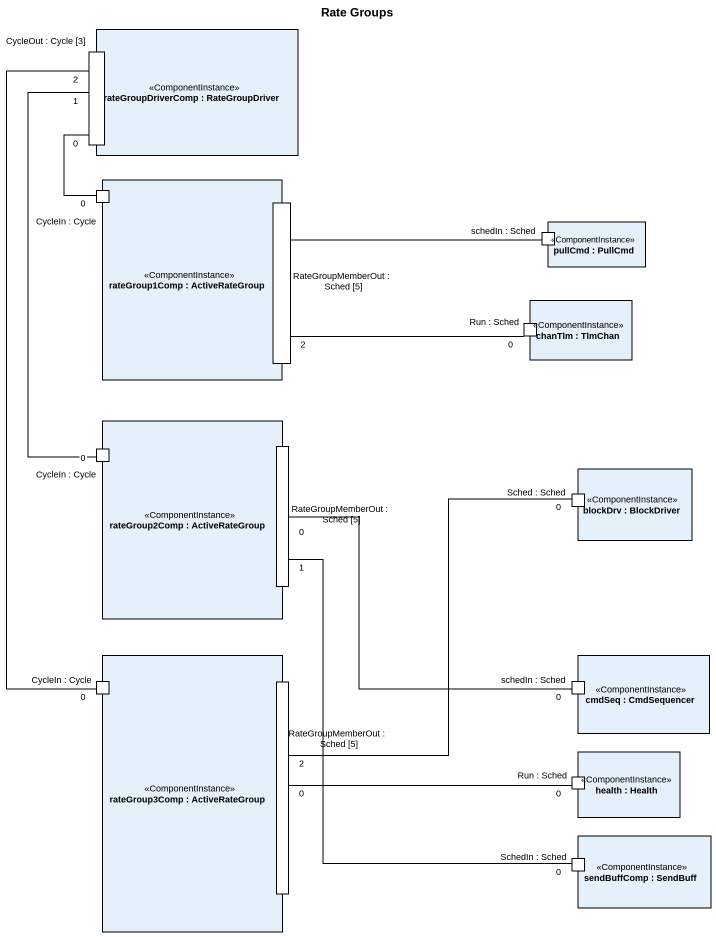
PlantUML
@startuml
title Rate Groups
rectangle "rateGroupDriverComp : RateGroupDriver" as rateGroupDriverComp <<ComponentInstance>> {
  port "CycleOut : Cycle [3]" as CycleOut_Cycle_3
}
rectangle "rateGroup1Comp : ActiveRateGroup" as rateGroup1Comp <<ComponentInstance>> {
  port "CycleIn : Cycle" as CycleIn_Cycle
  port "RateGroupMemberOut : Sched [5]" as RateGroupMemberOut_Sched_5
}
rectangle "pullCmd : PullCmd" as pullCmd <<ComponentInstance>> {
  port "schedIn : Sched" as schedIn_Sched
}
rectangle "chanTlm : TlmChan" as chanTlm <<ComponentInstance>> {
  port "Run : Sched" as Run_Sched
}
rectangle "rateGroup2Comp : ActiveRateGroup" as rateGroup2Comp <<ComponentInstance>> {
  port "CycleIn : Cycle" as CycleIn_Cycle_2
  port "RateGroupMemberOut : Sched [5]" as RateGroupMemberOut_Sched_5_2
}
rectangle "blockDrv : BlockDriver" as blockDrv <<ComponentInstance>> {
  port "Sched : Sched" as Sched_Sched
}
rectangle "rateGroup3Comp : ActiveRateGroup" as rateGroup3Comp <<ComponentInstance>> {
  port "CycleIn : Cycle" as CycleIn_Cycle_3
  port "RateGroupMemberOut : Sched [5]" as RateGroupMemberOut_Sched_5_3
}
rectangle "cmdSeq : CmdSequencer" as cmdSeq <<ComponentInstance>> {
  port "schedIn : Sched" as schedIn_Sched_2
}
rectangle "health : Health" as health <<ComponentInstance>> {
  port "Run : Sched" as Run_Sched_2
}
rectangle "sendBuffComp : SendBuff" as sendBuffComp <<ComponentInstance>> {
  port "SchedIn : Sched" as SchedIn_Sched
}
CycleOut_Cycle_3 "0" -- "0" CycleIn_Cycle
CycleOut_Cycle_3 "1" -- "0" CycleIn_Cycle_2
CycleOut_Cycle_3 "2" -- "0" CycleIn_Cycle_3
RateGroupMemberOut_Sched_5 -right- schedIn_Sched
RateGroupMemberOut_Sched_5 "2" -right- "0" Run_Sched
RateGroupMemberOut_Sched_5_2 "0" -right- "0" schedIn_Sched_2
RateGroupMemberOut_Sched_5_2 "1" -- "0" SchedIn_Sched
RateGroupMemberOut_Sched_5_3 "2" -up- "0" Sched_Sched
RateGroupMemberOut_Sched_5_3 "0" -right- "0" Run_Sched_2
@enduml
